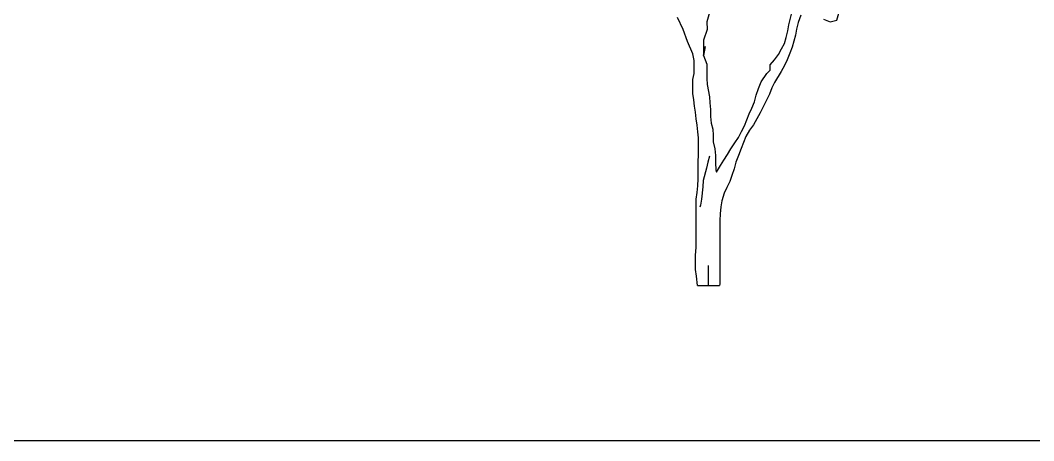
# Model space of a CAD drawing. Header units: millimetres. Extents: x 684983 to 685377, y 990360 to 990509.
# Drawn here: x 685295.287 to 685296.697, y 990363.797 to 990364.383 of the extents above; entities that cross this region are included whole.
import ezdxf

# ---------------------------------------------------------------- set-up
doc = ezdxf.new("R2010")
doc.units = ezdxf.units.MM
doc.layers.add('JACK  FRUIT TREE', color=7, linetype='Continuous')
doc.layers.add('TITLE', color=6, linetype='Continuous')

# ---------------------------------------------------------------- blocks, each defined once
blk = doc.blocks.new('JT')
for p, q in [((-0.0636, 0.5691, 157.7266), (-0.0755, 0.5954, 157.7266)), ((-0.0049, 0.6109, 157.7266), (-0.0121, 0.5858, 157.7266)), ((0.1662, 0.5796, 157.7266), (0.1734, 0.6083, 157.7266)), ((0.1925, 0.6, 157.7266), (0.1865, 0.5844, 157.7266)), ((-0.0121, 0.5858, 157.7266), (-0.0109, 0.569, 157.7266)), ((0.1638, 0.5665, 157.7266), (0.1662, 0.5796, 157.7266)), ((0.1865, 0.5844, 157.7266), (0.1829, 0.5701, 157.7266)), ((-0.054, 0.5427, 157.7266), (-0.0636, 0.5691, 157.7266)), ((-0.0109, 0.569, 157.7266), (-0.0193, 0.5463, 157.7266)), ((0.1566, 0.539, 157.7266), (0.1602, 0.5521, 157.7266)), ((0.1602, 0.5521, 157.7266), (0.1638, 0.5665, 157.7266)), ((0.1805, 0.5569, 157.7266), (0.1733, 0.5306, 157.7266)), ((0.1829, 0.5701, 157.7266), (0.1805, 0.5569, 157.7266)), ((-0.0421, 0.5164, 157.7266), (-0.054, 0.5427, 157.7266)), ((-0.0193, 0.5463, 157.7266), (-0.0193, 0.5128, 157.7266)), ((-0.0193, 0.5128, 157.7266), (-0.0157, 0.5319, 157.7266)), ((-0.0157, 0.5319, 157.7266), (-0.0193, 0.5128, 157.7266)), ((0.1506, 0.527, 157.7266), (0.1566, 0.539, 157.7266)), ((0.1733, 0.5306, 157.7266), (0.1685, 0.5174, 157.7266)), ((-0.0397, 0.5021, 157.7266), (-0.0421, 0.5164, 157.7266)), ((-0.0193, 0.5128, 157.7266), (-0.0122, 0.4937, 157.7266)), ((0.135, 0.5031, 157.7266), (0.1434, 0.5151, 157.7266)), ((0.1434, 0.5151, 157.7266), (0.1506, 0.527, 157.7266)), ((0.1685, 0.5174, 157.7266), (0.1625, 0.5031, 157.7266)), ((-0.0397, 0.4733, 157.7266), (-0.0397, 0.5021, 157.7266)), ((-0.0122, 0.4937, 157.7266), (-0.0122, 0.4625, 157.7266)), ((0.1254, 0.4923, 157.7266), (0.135, 0.5031, 157.7266)), ((0.1254, 0.4804, 157.7266), (0.1254, 0.4923, 157.7266)), ((0.1565, 0.4911, 157.7266), (0.1493, 0.478, 157.7266)), ((0.1625, 0.5031, 157.7266), (0.1565, 0.4911, 157.7266)), ((-0.0421, 0.4602, 157.7266), (-0.0397, 0.4733, 157.7266)), ((-0.0122, 0.4625, 157.7266), (-0.011, 0.4494, 157.7266)), ((0.1062, 0.4553, 157.7266), (0.1182, 0.4732, 157.7266)), ((0.1182, 0.4732, 157.7266), (0.1254, 0.4804, 157.7266)), ((0.1493, 0.478, 157.7266), (0.1349, 0.454, 157.7266)), ((-0.0422, 0.4303, 157.7266), (-0.0421, 0.4602, 157.7266)), ((-0.011, 0.4494, 157.7266), (-0.0063, 0.4231, 157.7266)), ((0.0954, 0.4266, 157.7266), (0.1002, 0.4409, 157.7266)), ((0.1002, 0.4409, 157.7266), (0.1062, 0.4553, 157.7266)), ((0.1289, 0.4421, 157.7266), (0.1241, 0.4289, 157.7266)), ((0.1349, 0.454, 157.7266), (0.1289, 0.4421, 157.7266)), ((-0.0398, 0.4159, 157.7266), (-0.0422, 0.4303, 157.7266)), ((-0.0063, 0.4231, 157.7266), (-0.0051, 0.4099, 157.7266)), ((0.0918, 0.4122, 157.7266), (0.0954, 0.4266, 157.7266)), ((0.1241, 0.4289, 157.7266), (0.1038, 0.3883, 157.7266)), ((-0.0386, 0.4028, 157.7266), (-0.0398, 0.4159, 157.7266)), ((-0.0362, 0.3896, 157.7266), (-0.0386, 0.4028, 157.7266)), ((-0.0051, 0.4099, 157.7266), (-0.0039, 0.3955, 157.7266)), ((0.0798, 0.3859, 157.7266), (0.0858, 0.3979, 157.7266)), ((0.0858, 0.3979, 157.7266), (0.0918, 0.4122, 157.7266)), ((-0.035, 0.3752, 157.7266), (-0.0362, 0.3896, 157.7266)), ((-0.0326, 0.3609, 157.7266), (-0.035, 0.3752, 157.7266)), ((-0.0039, 0.3955, 157.7266), (-0.0039, 0.38, 157.7266)), ((-0.0039, 0.38, 157.7266), (-0.0027, 0.3656, 157.7266)), ((0.0702, 0.3596, 157.7266), (0.0798, 0.3859, 157.7266)), ((0.1038, 0.3883, 157.7266), (0.0894, 0.362, 157.7266)), ((-0.0315, 0.3465, 157.7266), (-0.0326, 0.3609, 157.7266)), ((-0.0027, 0.3656, 157.7266), (0.0008, 0.3525, 157.7266)), ((0.0008, 0.3525, 157.7266), (0.002, 0.3393, 157.7266)), ((0.0631, 0.3476, 157.7266), (0.0702, 0.3596, 157.7266)), ((0.0894, 0.362, 157.7266), (0.081, 0.35, 157.7266)), ((-0.0303, 0.3333, 157.7266), (-0.0315, 0.3465, 157.7266)), ((-0.0304, 0.2448, 157.7266), (-0.0303, 0.3333, 157.7266)), ((0.002, 0.3393, 157.7266), (0.002, 0.3249, 157.7266)), ((0.0487, 0.3225, 157.7266), (0.0571, 0.3345, 157.7266)), ((0.0571, 0.3345, 157.7266), (0.0631, 0.3476, 157.7266)), ((0.0726, 0.3368, 157.7266), (0.063, 0.3105, 157.7266)), ((0.081, 0.35, 157.7266), (0.0726, 0.3368, 157.7266)), ((0.002, 0.3249, 157.7266), (0.0056, 0.3094, 157.7266)), ((0.0056, 0.3094, 157.7266), (0.0068, 0.295, 157.7266)), ((0.0331, 0.2974, 157.7266), (0.0403, 0.3094, 157.7266)), ((0.0403, 0.3094, 157.7266), (0.0487, 0.3225, 157.7266)), ((0.063, 0.3105, 157.7266), (0.057, 0.295, 157.7266)), ((-0.0064, 0.2938, 157.7266), (-0.01, 0.2807, 157.7266)), ((0.0068, 0.295, 157.7266), (0.0068, 0.2795, 157.7266)), ((0.0247, 0.2854, 157.7266), (0.0331, 0.2974, 157.7266)), ((0.057, 0.295, 157.7266), (0.051, 0.2806, 157.7266)), ((-0.0124, 0.2675, 157.7266), (-0.0196, 0.2412, 157.7266)), ((-0.01, 0.2807, 157.7266), (-0.0124, 0.2675, 157.7266)), ((0.0068, 0.2795, 157.7266), (0.0079, 0.2639, 157.7266)), ((0.0091, 0.2591, 157.7266), (0.0175, 0.2735, 157.7266)), ((0.0175, 0.2735, 157.7266), (0.0247, 0.2854, 157.7266)), ((0.0474, 0.2663, 157.7266), (0.0426, 0.2519, 157.7266)), ((0.051, 0.2806, 157.7266), (0.0474, 0.2663, 157.7266)), ((-0.0316, 0.2293, 157.7266), (-0.0304, 0.2448, 157.7266)), ((0.0079, 0.2639, 157.7266), (0.0091, 0.2591, 157.7266)), ((0.0426, 0.2519, 157.7266), (0.0378, 0.2388, 157.7266)), ((-0.0328, 0.2149, 157.7266), (-0.0316, 0.2293, 157.7266)), ((-0.0208, 0.2269, 157.7266), (-0.0232, 0.2005, 157.7266)), ((-0.0196, 0.2412, 157.7266), (-0.0208, 0.2269, 157.7266)), ((0.0318, 0.2256, 157.7266), (0.0258, 0.2137, 157.7266)), ((0.0378, 0.2388, 157.7266), (0.0318, 0.2256, 157.7266)), ((-0.0353, 0.0953, 157.7266), (-0.0352, 0.2005, 157.7266)), ((-0.0352, 0.2005, 157.7266), (-0.0328, 0.2149, 157.7266)), ((-0.0232, 0.2005, 157.7266), (-0.0256, 0.1874, 157.7266)), ((0.0258, 0.2137, 157.7266), (0.021, 0.1969, 157.7266)), ((-0.0256, 0.1874, 157.7266), (-0.0268, 0.1826, 157.7266)), ((0.0186, 0.1837, 157.7266), (0.0174, 0.1682, 157.7266)), ((0.021, 0.1969, 157.7266), (0.0186, 0.1837, 157.7266)), ((0.0174, 0.1682, 157.7266), (0.0162, 0.1538, 157.7266)), ((0.0162, 0.1538, 157.7266), (0.0161, 0.0162, 157.7266)), ((-0.0365, 0.0785, 157.7266), (-0.0353, 0.0953, 157.7266)), ((-0.0365, 0.0474, 157.7266), (-0.0365, 0.0785, 157.7266)), ((-0.0341, 0.033, 157.7266), (-0.0365, 0.0474, 157.7266)), ((-0.0084, 0.0128, 157.7266), (-0.0084, 0.0558, 157.7266)), ((-0.0325, 0.0128, 157.7266), (-0.0341, 0.033, 157.7266)), ((-0.0325, 0.0128, 157.7266), (0.0158, 0.0128, 157.7266)), ((0.0161, 0.0162, 157.7266), (0.0158, 0.0128, 157.7266))]:
    blk.add_line(p, q)
at = {"color": 3}
for p, q in [((0.2703, 0.5891, 157.7266), (0.2751, 0.6047, 157.7266)), ((0.2416, 0.5915, 157.7266), (0.2559, 0.5855, 157.7266)), ((0.2559, 0.5855, 157.7266), (0.2703, 0.5891, 157.7266))]:
    blk.add_line(p, q, dxfattribs=at)

msp = doc.modelspace()

# ---------------------------------------------------------------- linework, layer by layer
at = {"layer": 'TITLE', "color": 8}
msp.add_line((685306.4678, 990363.7971), (685274.2671, 990363.7971), dxfattribs=at)

# ---------------------------------------------------------------- block references
at = {"layer": 'JACK  FRUIT TREE', "xscale": 0.6405624211285185, "yscale": 0.6405624211285185, "zscale": 0.6405624211285185}
msp.add_blockref('JT', (685296.2494, 990364.0052, -101.0338), dxfattribs=at)

doc.saveas('drawing.dxf')
